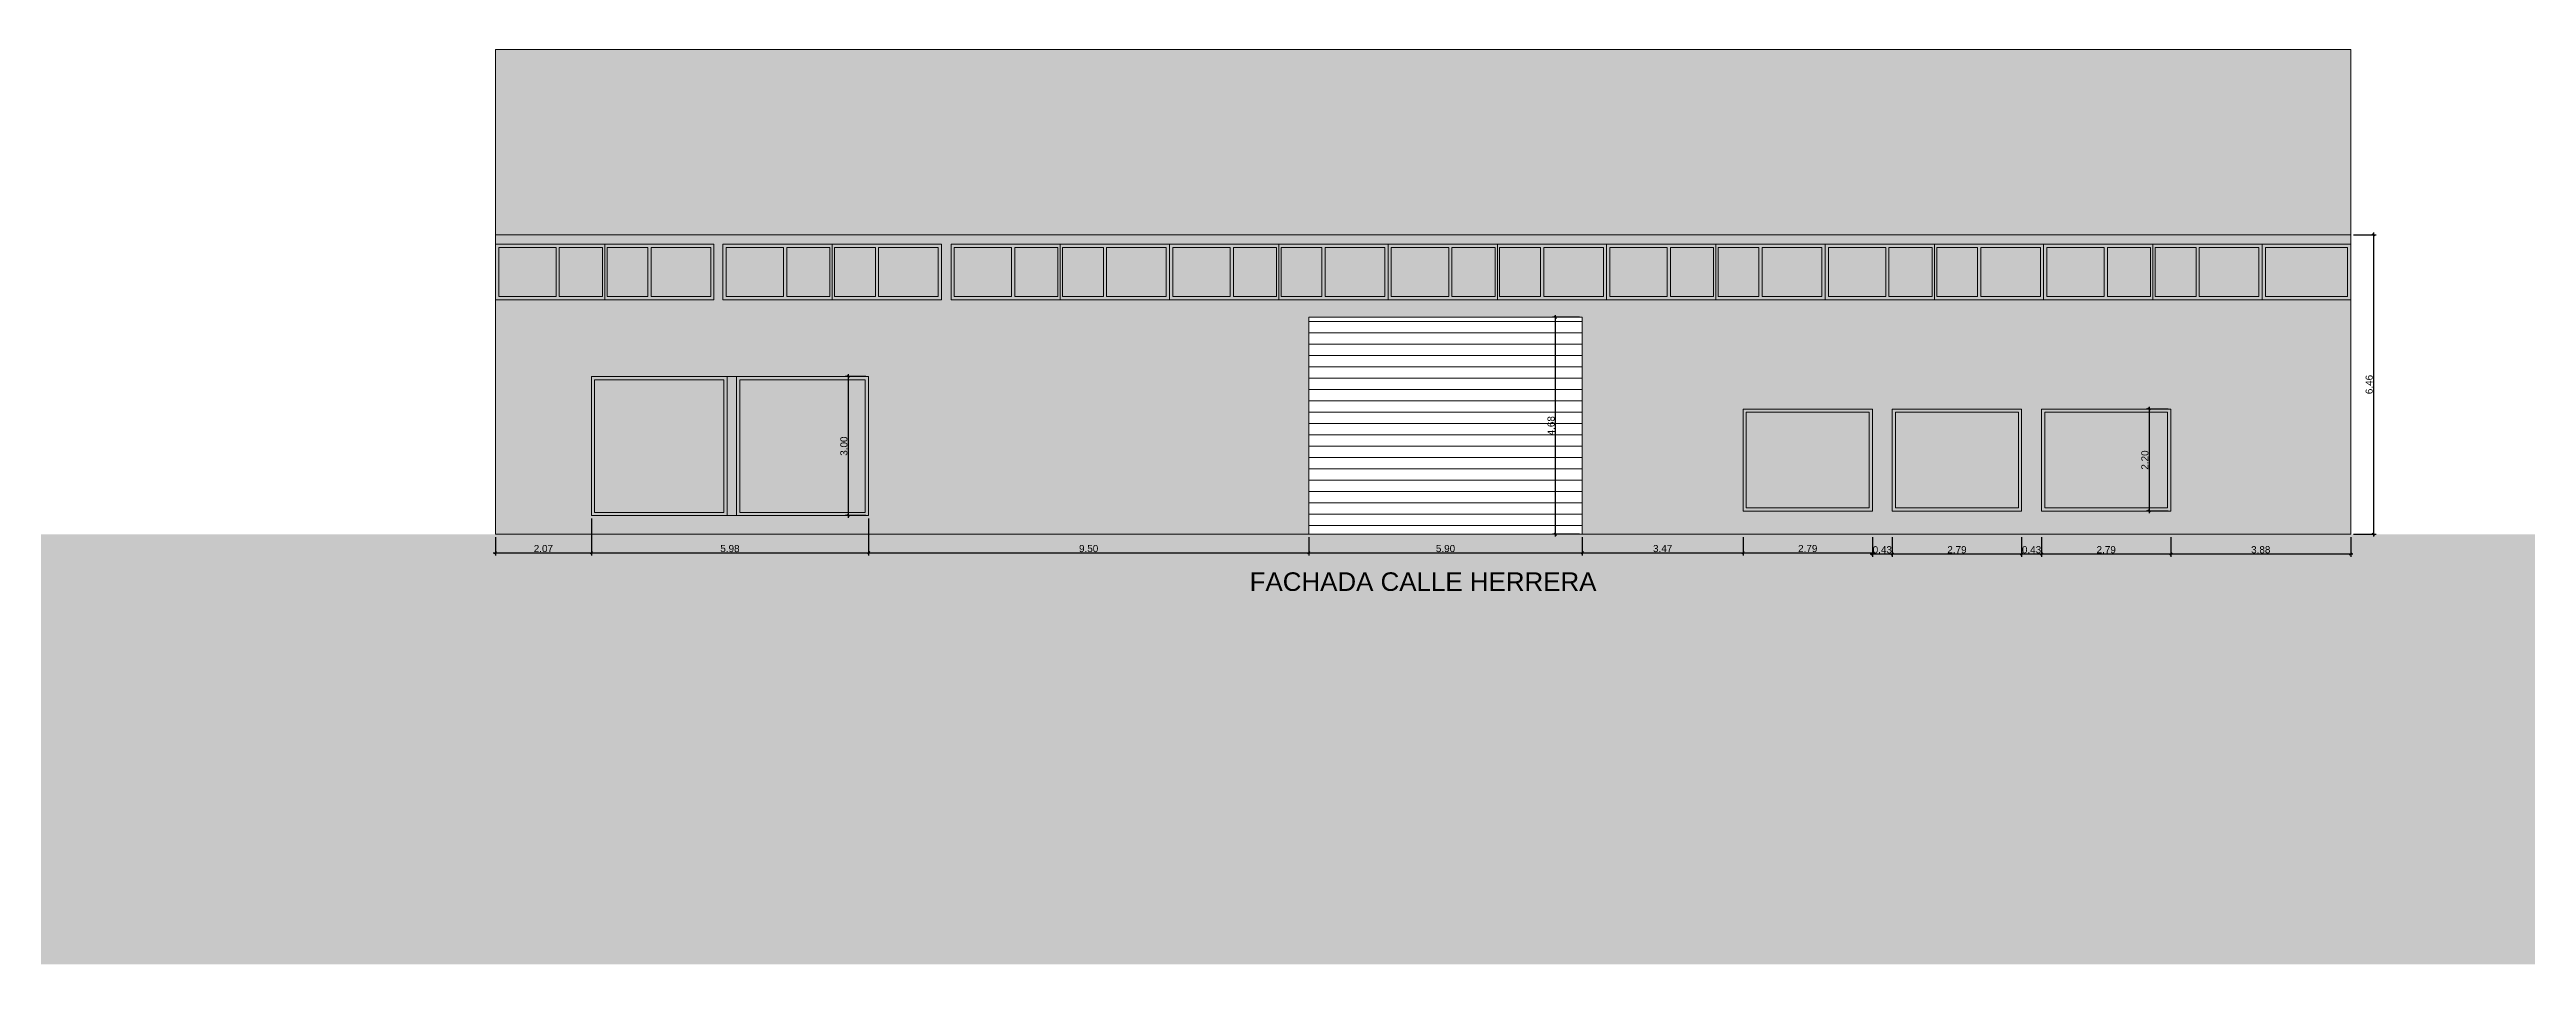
# Model space of a CAD drawing. Header units: metres. Extents: x -68 to 2267, y 0 to 1370.
# Drawn here: x 157.8 to 211.2, y 85.4 to 105.2 of the extents above; entities that cross this region are included whole.
import ezdxf

# ---------------------------------------------------------------- set-up
doc = ezdxf.new("R2010")
doc.units = ezdxf.units.M
doc.layers.add('00-Textos cotas y niveles', color=5, linetype='Continuous', lineweight=5)
doc.layers.add('11. Inst.Pluvial', color=7, linetype='Continuous')
doc.layers.add('A-Corte 1', color=7, linetype='Continuous', lineweight=15, true_color=0x000000)
doc.layers.add('A-Vista 1', color=7, linetype='Continuous', lineweight=9, true_color=0x000000)
doc.styles.add('Arial', font='arial.ttf')
doc.styles.get("Standard").update_dxf_attribs({"font": 'arial.ttf'})
doc.dimstyles.new('Diagonal_-_2_mm_Arial_azul', dxfattribs={"dimscale": 0.3048, "dimtxt": 0.153039, "dimasz": 0.492126, "dimexe": 0.061516, "dimexo": 0.061516, "dimgap": 0.012303, "dimtad": 1, "dimrnd": 0.01, "dimzin": 0, "dimdsep": 46, "dimtxsty": 'Arial', "dimblk1": 'OBLIQUE', "dimblk2": 'OBLIQUE', "dimsah": 1, "dimcen": 0.09, "dimdle": 0.061516, "dimazin": 0, "dimtfac": 1, "dimtdec": 4, "dimtix": 1, "dimtmove": 0, "dimatfit": 3, "dimfxl": 1, "dimtvp": 1, "dimtolj": 1, "dimtzin": 0, "dimarcsym": 2})

# ---------------------------------------------------------------- blocks, each defined once
blk = doc.blocks.new('_Oblique')
at = {"color": 0, "linetype": 'ByBlock', "lineweight": -2}
blk.add_line((-0.5, -0.5), (0.5, 0.5), dxfattribs=at)
blk = doc.blocks.new('*D63')
at = {"layer": '00-Textos cotas y niveles', "color": 0, "lineweight": -2, "transparency": 16777216}
for p, q in [((167.404, 94.671), (167.404, 94.27)), ((169.474, 94.671), (169.474, 94.27)), ((167.354, 94.332), (169.524, 94.332))]:
    blk.add_line(p, q, dxfattribs=at)
at = {"layer": 'Defpoints', "color": 0, "transparency": 16777216}
for p in [(167.404, 94.733), (169.474, 94.733), (169.474, 94.332)]:
    blk.add_point(p, dxfattribs=at)
at = {"layer": '00-Textos cotas y niveles', "color": 0, "lineweight": -2, "transparency": 16777216, "xscale": 0.05, "yscale": 0.05, "zscale": 0.05, "rotation": 180}
blk.add_blockref('_Oblique', (167.404, 94.332), dxfattribs=at)
at = {"layer": '00-Textos cotas y niveles', "color": 0, "lineweight": -2, "transparency": 16777216, "xscale": 0.05, "yscale": 0.05, "zscale": 0.05}
blk.add_blockref('_Oblique', (169.474, 94.332), dxfattribs=at)
at = {"layer": '00-Textos cotas y niveles', "color": 0, "transparency": 16777216, "insert": (168.439, 94.422), "char_height": 0.153, "attachment_point": 5, "style": 'Arial'}
blk.add_mtext('\\A1;2.07', dxfattribs=at)
blk = doc.blocks.new('*D64')
at = {"layer": '00-Textos cotas y niveles', "color": 0, "lineweight": -2, "transparency": 16777216}
for p, q in [((169.474, 95.071), (169.474, 94.27)), ((175.454, 95.071), (175.454, 94.27)), ((169.424, 94.332), (175.504, 94.332))]:
    blk.add_line(p, q, dxfattribs=at)
at = {"layer": 'Defpoints', "color": 0, "transparency": 16777216}
for p in [(169.474, 95.133), (175.454, 95.133), (175.454, 94.332)]:
    blk.add_point(p, dxfattribs=at)
at = {"layer": '00-Textos cotas y niveles', "color": 0, "lineweight": -2, "transparency": 16777216, "xscale": 0.05, "yscale": 0.05, "zscale": 0.05, "rotation": 180}
blk.add_blockref('_Oblique', (169.474, 94.332), dxfattribs=at)
at = {"layer": '00-Textos cotas y niveles', "color": 0, "lineweight": -2, "transparency": 16777216, "xscale": 0.05, "yscale": 0.05, "zscale": 0.05}
blk.add_blockref('_Oblique', (175.454, 94.332), dxfattribs=at)
at = {"layer": '00-Textos cotas y niveles', "color": 0, "transparency": 16777216, "insert": (172.464, 94.422), "char_height": 0.153, "attachment_point": 5, "style": 'Arial'}
blk.add_mtext('\\A1;5.98', dxfattribs=at)
blk = doc.blocks.new('*D65')
at = {"layer": '00-Textos cotas y niveles', "color": 0, "lineweight": -2, "transparency": 16777216}
for p, q in [((175.454, 94.671), (175.454, 94.27)), ((184.954, 94.671), (184.954, 94.27)), ((175.404, 94.332), (185.004, 94.332))]:
    blk.add_line(p, q, dxfattribs=at)
at = {"layer": 'Defpoints', "color": 0, "transparency": 16777216}
for p in [(175.454, 94.733), (184.954, 94.733), (184.954, 94.332)]:
    blk.add_point(p, dxfattribs=at)
at = {"layer": '00-Textos cotas y niveles', "color": 0, "lineweight": -2, "transparency": 16777216, "xscale": 0.05, "yscale": 0.05, "zscale": 0.05, "rotation": 180}
blk.add_blockref('_Oblique', (175.454, 94.332), dxfattribs=at)
at = {"layer": '00-Textos cotas y niveles', "color": 0, "lineweight": -2, "transparency": 16777216, "xscale": 0.05, "yscale": 0.05, "zscale": 0.05}
blk.add_blockref('_Oblique', (184.954, 94.332), dxfattribs=at)
at = {"layer": '00-Textos cotas y niveles', "color": 0, "transparency": 16777216, "insert": (180.204, 94.422), "char_height": 0.153, "attachment_point": 5, "style": 'Arial'}
blk.add_mtext('\\A1;9.50', dxfattribs=at)
blk = doc.blocks.new('*D66')
at = {"layer": '00-Textos cotas y niveles', "color": 0, "lineweight": -2, "transparency": 16777216}
for p, q in [((184.954, 94.671), (184.954, 94.27)), ((190.854, 94.671), (190.854, 94.27)), ((184.904, 94.332), (190.904, 94.332))]:
    blk.add_line(p, q, dxfattribs=at)
at = {"layer": 'Defpoints', "color": 0, "transparency": 16777216}
for p in [(184.954, 94.733), (190.854, 94.733), (190.854, 94.332)]:
    blk.add_point(p, dxfattribs=at)
at = {"layer": '00-Textos cotas y niveles', "color": 0, "lineweight": -2, "transparency": 16777216, "xscale": 0.05, "yscale": 0.05, "zscale": 0.05, "rotation": 180}
blk.add_blockref('_Oblique', (184.954, 94.332), dxfattribs=at)
at = {"layer": '00-Textos cotas y niveles', "color": 0, "lineweight": -2, "transparency": 16777216, "xscale": 0.05, "yscale": 0.05, "zscale": 0.05}
blk.add_blockref('_Oblique', (190.854, 94.332), dxfattribs=at)
at = {"layer": '00-Textos cotas y niveles', "color": 0, "transparency": 16777216, "insert": (187.904, 94.422), "char_height": 0.153, "attachment_point": 5, "style": 'Arial'}
blk.add_mtext('\\A1;5.90', dxfattribs=at)
blk = doc.blocks.new('*D67')
at = {"layer": '00-Textos cotas y niveles', "color": 0, "lineweight": -2, "transparency": 16777216}
for p, q in [((190.854, 94.671), (190.854, 94.27)), ((194.324, 94.671), (194.324, 94.27)), ((190.804, 94.332), (194.374, 94.332))]:
    blk.add_line(p, q, dxfattribs=at)
at = {"layer": 'Defpoints', "color": 0, "transparency": 16777216}
for p in [(190.854, 94.733), (194.324, 94.733), (194.324, 94.332)]:
    blk.add_point(p, dxfattribs=at)
at = {"layer": '00-Textos cotas y niveles', "color": 0, "lineweight": -2, "transparency": 16777216, "xscale": 0.05, "yscale": 0.05, "zscale": 0.05, "rotation": 180}
blk.add_blockref('_Oblique', (190.854, 94.332), dxfattribs=at)
at = {"layer": '00-Textos cotas y niveles', "color": 0, "lineweight": -2, "transparency": 16777216, "xscale": 0.05, "yscale": 0.05, "zscale": 0.05}
blk.add_blockref('_Oblique', (194.324, 94.332), dxfattribs=at)
at = {"layer": '00-Textos cotas y niveles', "color": 0, "transparency": 16777216, "insert": (192.589, 94.422), "char_height": 0.153, "attachment_point": 5, "style": 'Arial'}
blk.add_mtext('\\A1;3.47', dxfattribs=at)
blk = doc.blocks.new('*D68')
at = {"layer": '00-Textos cotas y niveles', "color": 0, "lineweight": -2, "transparency": 16777216}
for p, q in [((194.324, 94.671), (194.324, 94.27)), ((197.114, 94.671), (197.114, 94.27)), ((194.274, 94.332), (197.164, 94.332))]:
    blk.add_line(p, q, dxfattribs=at)
at = {"layer": 'Defpoints', "color": 0, "transparency": 16777216}
for p in [(194.324, 94.733), (197.114, 94.733), (197.114, 94.332)]:
    blk.add_point(p, dxfattribs=at)
at = {"layer": '00-Textos cotas y niveles', "color": 0, "lineweight": -2, "transparency": 16777216, "xscale": 0.05, "yscale": 0.05, "zscale": 0.05, "rotation": 180}
blk.add_blockref('_Oblique', (194.324, 94.332), dxfattribs=at)
at = {"layer": '00-Textos cotas y niveles', "color": 0, "lineweight": -2, "transparency": 16777216, "xscale": 0.05, "yscale": 0.05, "zscale": 0.05}
blk.add_blockref('_Oblique', (197.114, 94.332), dxfattribs=at)
at = {"layer": '00-Textos cotas y niveles', "color": 0, "transparency": 16777216, "insert": (195.719, 94.422), "char_height": 0.153, "attachment_point": 5, "style": 'Arial'}
blk.add_mtext('\\A1;2.79', dxfattribs=at)
blk = doc.blocks.new('*D69')
at = {"layer": '00-Textos cotas y niveles', "color": 0, "lineweight": -2, "transparency": 16777216}
for p, q in [((197.114, 94.671), (197.114, 94.245)), ((197.544, 94.671), (197.544, 94.245)), ((197.064, 94.307), (197.594, 94.307))]:
    blk.add_line(p, q, dxfattribs=at)
at = {"layer": 'Defpoints', "color": 0, "transparency": 16777216}
for p in [(197.114, 94.733), (197.544, 94.733), (197.544, 94.307)]:
    blk.add_point(p, dxfattribs=at)
at = {"layer": '00-Textos cotas y niveles', "color": 0, "lineweight": -2, "transparency": 16777216, "xscale": 0.05, "yscale": 0.05, "zscale": 0.05, "rotation": 180}
blk.add_blockref('_Oblique', (197.114, 94.307), dxfattribs=at)
at = {"layer": '00-Textos cotas y niveles', "color": 0, "lineweight": -2, "transparency": 16777216, "xscale": 0.05, "yscale": 0.05, "zscale": 0.05}
blk.add_blockref('_Oblique', (197.544, 94.307), dxfattribs=at)
at = {"layer": '00-Textos cotas y niveles', "color": 0, "transparency": 16777216, "insert": (197.329, 94.397), "char_height": 0.153, "attachment_point": 5, "style": 'Arial'}
blk.add_mtext('\\A1;0.43', dxfattribs=at)
blk = doc.blocks.new('*D70')
at = {"layer": '00-Textos cotas y niveles', "color": 0, "lineweight": -2, "transparency": 16777216}
for p, q in [((197.544, 94.671), (197.544, 94.245)), ((200.334, 94.671), (200.334, 94.245)), ((197.494, 94.307), (200.384, 94.307))]:
    blk.add_line(p, q, dxfattribs=at)
at = {"layer": 'Defpoints', "color": 0, "transparency": 16777216}
for p in [(197.544, 94.733), (200.334, 94.733), (200.334, 94.307)]:
    blk.add_point(p, dxfattribs=at)
at = {"layer": '00-Textos cotas y niveles', "color": 0, "lineweight": -2, "transparency": 16777216, "xscale": 0.05, "yscale": 0.05, "zscale": 0.05, "rotation": 180}
blk.add_blockref('_Oblique', (197.544, 94.307), dxfattribs=at)
at = {"layer": '00-Textos cotas y niveles', "color": 0, "lineweight": -2, "transparency": 16777216, "xscale": 0.05, "yscale": 0.05, "zscale": 0.05}
blk.add_blockref('_Oblique', (200.334, 94.307), dxfattribs=at)
at = {"layer": '00-Textos cotas y niveles', "color": 0, "transparency": 16777216, "insert": (198.939, 94.397), "char_height": 0.153, "attachment_point": 5, "style": 'Arial'}
blk.add_mtext('\\A1;2.79', dxfattribs=at)
blk = doc.blocks.new('*D71')
at = {"layer": '00-Textos cotas y niveles', "color": 0, "lineweight": -2, "transparency": 16777216}
for p, q in [((200.334, 94.671), (200.334, 94.245)), ((200.764, 94.671), (200.764, 94.245)), ((200.284, 94.307), (200.814, 94.307))]:
    blk.add_line(p, q, dxfattribs=at)
at = {"layer": 'Defpoints', "color": 0, "transparency": 16777216}
for p in [(200.334, 94.733), (200.764, 94.733), (200.764, 94.307)]:
    blk.add_point(p, dxfattribs=at)
at = {"layer": '00-Textos cotas y niveles', "color": 0, "lineweight": -2, "transparency": 16777216, "xscale": 0.05, "yscale": 0.05, "zscale": 0.05, "rotation": 180}
blk.add_blockref('_Oblique', (200.334, 94.307), dxfattribs=at)
at = {"layer": '00-Textos cotas y niveles', "color": 0, "lineweight": -2, "transparency": 16777216, "xscale": 0.05, "yscale": 0.05, "zscale": 0.05}
blk.add_blockref('_Oblique', (200.764, 94.307), dxfattribs=at)
at = {"layer": '00-Textos cotas y niveles', "color": 0, "transparency": 16777216, "insert": (200.549, 94.397), "char_height": 0.153, "attachment_point": 5, "style": 'Arial'}
blk.add_mtext('\\A1;0.43', dxfattribs=at)
blk = doc.blocks.new('*D72')
at = {"layer": '00-Textos cotas y niveles', "color": 0, "lineweight": -2, "transparency": 16777216}
for p, q in [((200.764, 94.671), (200.764, 94.245)), ((203.554, 94.671), (203.554, 94.245)), ((200.714, 94.307), (203.604, 94.307))]:
    blk.add_line(p, q, dxfattribs=at)
at = {"layer": 'Defpoints', "color": 0, "transparency": 16777216}
for p in [(200.764, 94.733), (203.554, 94.733), (203.554, 94.307)]:
    blk.add_point(p, dxfattribs=at)
at = {"layer": '00-Textos cotas y niveles', "color": 0, "lineweight": -2, "transparency": 16777216, "xscale": 0.05, "yscale": 0.05, "zscale": 0.05, "rotation": 180}
blk.add_blockref('_Oblique', (200.764, 94.307), dxfattribs=at)
at = {"layer": '00-Textos cotas y niveles', "color": 0, "lineweight": -2, "transparency": 16777216, "xscale": 0.05, "yscale": 0.05, "zscale": 0.05}
blk.add_blockref('_Oblique', (203.554, 94.307), dxfattribs=at)
at = {"layer": '00-Textos cotas y niveles', "color": 0, "transparency": 16777216, "insert": (202.159, 94.397), "char_height": 0.153, "attachment_point": 5, "style": 'Arial'}
blk.add_mtext('\\A1;2.79', dxfattribs=at)
blk = doc.blocks.new('*D73')
at = {"layer": '00-Textos cotas y niveles', "color": 0, "lineweight": -2, "transparency": 16777216}
for p, q in [((203.554, 94.671), (203.554, 94.245)), ((207.434, 94.671), (207.434, 94.245)), ((203.504, 94.307), (207.484, 94.307))]:
    blk.add_line(p, q, dxfattribs=at)
at = {"layer": 'Defpoints', "color": 0, "transparency": 16777216}
for p in [(203.554, 94.733), (207.434, 94.733), (207.434, 94.307)]:
    blk.add_point(p, dxfattribs=at)
at = {"layer": '00-Textos cotas y niveles', "color": 0, "lineweight": -2, "transparency": 16777216, "xscale": 0.05, "yscale": 0.05, "zscale": 0.05, "rotation": 180}
blk.add_blockref('_Oblique', (203.554, 94.307), dxfattribs=at)
at = {"layer": '00-Textos cotas y niveles', "color": 0, "lineweight": -2, "transparency": 16777216, "xscale": 0.05, "yscale": 0.05, "zscale": 0.05}
blk.add_blockref('_Oblique', (207.434, 94.307), dxfattribs=at)
at = {"layer": '00-Textos cotas y niveles', "color": 0, "transparency": 16777216, "insert": (205.494, 94.397), "char_height": 0.153, "attachment_point": 5, "style": 'Arial'}
blk.add_mtext('\\A1;3.88', dxfattribs=at)
blk = doc.blocks.new('*D74')
at = {"layer": '00-Textos cotas y niveles', "color": 0, "lineweight": -2, "transparency": 16777216}
for p, q in [((207.496, 101.193), (207.985, 101.193)), ((207.924, 101.243), (207.924, 94.683)), ((207.496, 94.733), (207.985, 94.733))]:
    blk.add_line(p, q, dxfattribs=at)
at = {"layer": 'Defpoints', "color": 0, "transparency": 16777216}
for p in [(207.434, 101.193), (207.434, 94.733), (207.924, 94.733)]:
    blk.add_point(p, dxfattribs=at)
at = {"layer": '00-Textos cotas y niveles', "color": 0, "lineweight": -2, "transparency": 16777216, "xscale": 0.05, "yscale": 0.05, "zscale": 0.05}
for p, rotation in [((207.924, 101.193), 90), ((207.924, 94.733), 270)]:
    blk.add_blockref('_Oblique', p, dxfattribs=dict(at, rotation=rotation))
at = {"layer": '00-Textos cotas y niveles', "color": 0, "transparency": 16777216, "insert": (207.833, 97.963), "char_height": 0.153, "attachment_point": 5, "rotation": 90, "style": 'Arial'}
blk.add_mtext('\\A1;6.46', dxfattribs=at)
blk = doc.blocks.new('*D75')
at = {"layer": '00-Textos cotas y niveles', "color": 0, "lineweight": -2, "transparency": 16777216}
for p, q in [((203.493, 97.433), (203.023, 97.433)), ((203.085, 97.483), (203.085, 95.183)), ((203.493, 95.233), (203.023, 95.233))]:
    blk.add_line(p, q, dxfattribs=at)
at = {"layer": 'Defpoints', "color": 0, "transparency": 16777216}
for p in [(203.554, 97.433), (203.085, 95.233), (203.554, 95.233)]:
    blk.add_point(p, dxfattribs=at)
at = {"layer": '00-Textos cotas y niveles', "color": 0, "lineweight": -2, "transparency": 16777216, "xscale": 0.05, "yscale": 0.05, "zscale": 0.05}
for p, rotation in [((203.085, 97.433), 90), ((203.085, 95.233), 270)]:
    blk.add_blockref('_Oblique', p, dxfattribs=dict(at, rotation=rotation))
at = {"layer": '00-Textos cotas y niveles', "color": 0, "transparency": 16777216, "insert": (202.994, 96.333), "char_height": 0.153, "attachment_point": 5, "rotation": 90, "style": 'Arial'}
blk.add_mtext('\\A1;2.20', dxfattribs=at)
blk = doc.blocks.new('*D76')
at = {"layer": '00-Textos cotas y niveles', "color": 0, "lineweight": -2, "transparency": 16777216}
for p, q in [((190.793, 99.413), (190.211, 99.413)), ((190.273, 99.463), (190.273, 94.683)), ((190.793, 94.733), (190.211, 94.733))]:
    blk.add_line(p, q, dxfattribs=at)
at = {"layer": 'Defpoints', "color": 0, "transparency": 16777216}
for p in [(190.854, 99.413), (190.273, 94.733), (190.854, 94.733)]:
    blk.add_point(p, dxfattribs=at)
at = {"layer": '00-Textos cotas y niveles', "color": 0, "lineweight": -2, "transparency": 16777216, "xscale": 0.05, "yscale": 0.05, "zscale": 0.05}
for p, rotation in [((190.273, 99.413), 90), ((190.273, 94.733), 270)]:
    blk.add_blockref('_Oblique', p, dxfattribs=dict(at, rotation=rotation))
at = {"layer": '00-Textos cotas y niveles', "color": 0, "transparency": 16777216, "insert": (190.182, 97.073), "char_height": 0.153, "attachment_point": 5, "rotation": 90, "style": 'Arial'}
blk.add_mtext('\\A1;4.68', dxfattribs=at)
blk = doc.blocks.new('*D77')
at = {"layer": '00-Textos cotas y niveles', "color": 0, "lineweight": -2, "transparency": 16777216}
for p, q in [((175.393, 98.133), (174.952, 98.133)), ((175.014, 98.183), (175.014, 95.083)), ((175.393, 95.133), (174.952, 95.133))]:
    blk.add_line(p, q, dxfattribs=at)
at = {"layer": 'Defpoints', "color": 0, "transparency": 16777216}
for p in [(175.454, 98.133), (175.014, 95.133), (175.454, 95.133)]:
    blk.add_point(p, dxfattribs=at)
at = {"layer": '00-Textos cotas y niveles', "color": 0, "lineweight": -2, "transparency": 16777216, "xscale": 0.05, "yscale": 0.05, "zscale": 0.05}
for p, rotation in [((175.014, 98.133), 90), ((175.014, 95.133), 270)]:
    blk.add_blockref('_Oblique', p, dxfattribs=dict(at, rotation=rotation))
at = {"layer": '00-Textos cotas y niveles', "color": 0, "transparency": 16777216, "insert": (174.923, 96.633), "char_height": 0.153, "attachment_point": 5, "rotation": 90, "style": 'Arial'}
blk.add_mtext('\\A1;3.00', dxfattribs=at)

msp = doc.modelspace()

# ---------------------------------------------------------------- hatches: boundary and pattern name
at = {"true_color": 0x92b8cf, "transparency": 33554508}
h = msp.add_hatch(color=143, dxfattribs=at)
h.dxf.hatch_style = 1
h.paths.add_polyline_path([(168.712, 100.923), (167.474, 100.923), (167.474, 99.863), (168.712, 99.863)])
h.paths.add_polyline_path([(169.712, 100.923), (168.782, 100.923), (168.782, 99.863), (169.712, 99.863)])
h.paths.add_polyline_path([(170.692, 100.923), (169.812, 100.923), (169.812, 99.863), (170.692, 99.863)])
h.paths.add_polyline_path([(172.049, 100.923), (170.762, 100.923), (170.762, 99.863), (172.049, 99.863)])
h.paths.add_polyline_path([(173.622, 100.921), (172.384, 100.921), (172.384, 99.861), (173.622, 99.861)])
h.paths.add_polyline_path([(174.622, 100.921), (173.692, 100.921), (173.692, 99.861), (174.622, 99.861)])
h.paths.add_polyline_path([(175.602, 100.921), (174.722, 100.921), (174.722, 99.861), (175.602, 99.861)])
h.paths.add_polyline_path([(176.959, 100.921), (175.672, 100.921), (175.672, 99.861), (176.959, 99.861)])
h.paths.add_polyline_path([(178.542, 100.92), (177.304, 100.92), (177.304, 99.86), (178.542, 99.86)])
h.paths.add_polyline_path([(179.542, 100.92), (178.612, 100.92), (178.612, 99.86), (179.542, 99.86)])
h.paths.add_polyline_path([(180.522, 100.92), (179.642, 100.92), (179.642, 99.86), (180.522, 99.86)])
h.paths.add_polyline_path([(181.879, 100.92), (180.592, 100.92), (180.592, 99.86), (181.879, 99.86)])
h.paths.add_polyline_path([(183.257, 100.92), (182.019, 100.92), (182.019, 99.86), (183.257, 99.86)])
h.paths.add_polyline_path([(184.257, 100.92), (183.327, 100.92), (183.327, 99.86), (184.257, 99.86)])
h.paths.add_polyline_path([(185.237, 100.92), (184.357, 100.92), (184.357, 99.86), (185.237, 99.86)])
h.paths.add_polyline_path([(186.594, 100.92), (185.307, 100.92), (185.307, 99.86), (186.594, 99.86)])
h.paths.add_polyline_path([(187.972, 100.92), (186.734, 100.92), (186.734, 99.86), (187.972, 99.86)])
h.paths.add_polyline_path([(188.972, 100.92), (188.042, 100.92), (188.042, 99.86), (188.972, 99.86)])
h.paths.add_polyline_path([(189.952, 100.92), (189.072, 100.92), (189.072, 99.86), (189.952, 99.86)])
h.paths.add_polyline_path([(191.309, 100.92), (190.022, 100.92), (190.022, 99.86), (191.309, 99.86)])
h.paths.add_polyline_path([(192.687, 100.92), (191.449, 100.92), (191.449, 99.86), (192.687, 99.86)])
h.paths.add_polyline_path([(193.687, 100.92), (192.757, 100.92), (192.757, 99.86), (193.687, 99.86)])
h.paths.add_polyline_path([(194.667, 100.92), (193.787, 100.92), (193.787, 99.86), (194.667, 99.86)])
h.paths.add_polyline_path([(196.024, 100.92), (194.737, 100.92), (194.737, 99.86), (196.024, 99.86)])
h.paths.add_polyline_path([(197.402, 100.92), (196.164, 100.92), (196.164, 99.86), (197.402, 99.86)])
h.paths.add_polyline_path([(198.402, 100.92), (197.472, 100.92), (197.472, 99.86), (198.402, 99.86)])
h.paths.add_polyline_path([(199.382, 100.92), (198.502, 100.92), (198.502, 99.86), (199.382, 99.86)])
h.paths.add_polyline_path([(200.739, 100.92), (199.452, 100.92), (199.452, 99.86), (200.739, 99.86)])
h.paths.add_polyline_path([(202.117, 100.92), (200.879, 100.92), (200.879, 99.86), (202.117, 99.86)])
h.paths.add_polyline_path([(203.117, 100.92), (202.187, 100.92), (202.187, 99.86), (203.117, 99.86)])
h.paths.add_polyline_path([(204.097, 100.92), (203.217, 100.92), (203.217, 99.86), (204.097, 99.86)])
h.paths.add_polyline_path([(205.454, 100.92), (204.167, 100.92), (204.167, 99.86), (205.454, 99.86)])
h.paths.add_polyline_path([(207.364, 100.92), (205.594, 100.92), (205.594, 99.86), (207.364, 99.86)])
h = msp.add_hatch(color=143, dxfattribs=at)
h.dxf.hatch_style = 1
h.paths.add_polyline_path([(172.334, 98.063), (169.544, 98.063), (169.544, 95.203), (172.334, 95.203)])
h.paths.add_polyline_path([(175.384, 98.063), (172.674, 98.063), (172.674, 95.203), (175.384, 95.203)])
h.paths.add_polyline_path([(197.044, 97.363), (194.394, 97.363), (194.394, 95.303), (197.044, 95.303)])
h.paths.add_polyline_path([(200.264, 97.363), (197.614, 97.363), (197.614, 95.303), (200.264, 95.303)])
h.paths.add_polyline_path([(203.484, 97.363), (200.834, 97.363), (200.834, 95.303), (203.484, 95.303)])
at = {"layer": '11. Inst.Pluvial', "true_color": 0xc7c8ca, "transparency": 33554687}
h = msp.add_hatch(color=9, dxfattribs=at)
h.dxf.hatch_style = 1
h.paths.add_polyline_path([(228.277, 94.733), (150.18, 94.733), (150.18, 85.446), (228.277, 85.446)])
at = {"layer": 'A-Vista 1', "true_color": 0xecb831}
h = msp.add_hatch(color=40, dxfattribs=at)
h.dxf.hatch_style = 1
h.paths.add_polyline_path([(207.434, 105.193), (167.404, 105.193), (167.404, 101.193), (207.434, 101.193)])
at = {"layer": 'A-Vista 1', "true_color": 0xb9b9c9}
h = msp.add_hatch(color=9, dxfattribs=at)
h.dxf.hatch_style = 1
h.paths.add_polyline_path([(184.954, 99.413), (190.854, 99.413), (190.854, 97.433), (207.434, 97.433), (207.434, 99.79), (205.524, 99.79), (200.809, 99.79), (196.094, 99.79), (191.379, 99.79), (186.664, 99.79), (181.949, 99.79), (177.234, 99.79), (177.234, 100.99), (207.434, 100.99), (207.434, 101.193), (167.404, 101.193), (167.404, 100.993), (172.119, 100.993), (172.119, 99.793), (167.404, 99.793), (167.404, 97.433), (169.474, 97.433), (169.474, 98.133), (175.454, 98.133), (175.454, 97.433), (184.954, 97.433)])
h.paths.add_polyline_path([(177.029, 99.791), (172.314, 99.791), (172.314, 100.991), (177.029, 100.991)], flags=16)
h.paths.add_polyline_path([(176.959, 99.861), (175.672, 99.861), (175.672, 100.921), (176.959, 100.921)], flags=0)
h.paths.add_polyline_path([(175.602, 99.861), (174.722, 99.861), (174.722, 100.921), (175.602, 100.921)], flags=0)
h.paths.add_polyline_path([(174.622, 99.861), (173.692, 99.861), (173.692, 100.921), (174.622, 100.921)], flags=0)
h.paths.add_polyline_path([(173.622, 99.861), (172.384, 99.861), (172.384, 100.921), (173.622, 100.921)], flags=0)
at = {"layer": 'A-Vista 1', "true_color": 0x8c8c8c}
h = msp.add_hatch(color=252, dxfattribs=at)
h.dxf.hatch_style = 1
h.paths.add_polyline_path([(169.762, 100.993), (167.404, 100.993), (167.404, 99.793), (169.762, 99.793)])
h.paths.add_polyline_path([(169.712, 100.923), (169.712, 99.863), (168.782, 99.863), (168.782, 100.923)], flags=16)
h.paths.add_polyline_path([(168.712, 100.923), (168.712, 99.863), (167.474, 99.863), (167.474, 100.923)], flags=16)
h.paths.add_polyline_path([(172.119, 100.993), (169.762, 100.993), (169.762, 99.793), (172.119, 99.793)])
h.paths.add_polyline_path([(170.692, 100.923), (170.692, 99.863), (169.812, 99.863), (169.812, 100.923)], flags=16)
h.paths.add_polyline_path([(170.762, 100.923), (172.049, 100.923), (172.049, 99.863), (170.762, 99.863)], flags=16)
h.paths.add_polyline_path([(177.029, 100.991), (174.672, 100.991), (174.672, 99.791), (177.029, 99.791)])
h.paths.add_polyline_path([(175.602, 100.921), (175.602, 99.861), (174.722, 99.861), (174.722, 100.921)], flags=16)
h.paths.add_polyline_path([(175.672, 100.921), (176.959, 100.921), (176.959, 99.861), (175.672, 99.861)], flags=16)
h.paths.add_polyline_path([(174.672, 100.991), (172.314, 100.991), (172.314, 99.791), (174.672, 99.791)])
h.paths.add_polyline_path([(174.622, 100.921), (174.622, 99.861), (173.692, 99.861), (173.692, 100.921)], flags=16)
h.paths.add_polyline_path([(173.622, 100.921), (173.622, 99.861), (172.384, 99.861), (172.384, 100.921)], flags=16)
h.paths.add_polyline_path([(191.379, 100.99), (189.022, 100.99), (189.022, 99.79), (191.379, 99.79)])
h.paths.add_polyline_path([(190.022, 99.86), (190.022, 100.92), (191.309, 100.92), (191.309, 99.86)], flags=16)
h.paths.add_polyline_path([(189.952, 99.86), (189.072, 99.86), (189.072, 100.92), (189.952, 100.92)], flags=16)
h.paths.add_polyline_path([(189.022, 100.99), (186.664, 100.99), (186.664, 99.79), (189.022, 99.79)])
h.paths.add_polyline_path([(188.042, 99.86), (188.042, 100.92), (188.972, 100.92), (188.972, 99.86)], flags=16)
h.paths.add_polyline_path([(187.972, 99.86), (186.734, 99.86), (186.734, 100.92), (187.972, 100.92)], flags=16)
h.paths.add_polyline_path([(186.664, 100.99), (184.307, 100.99), (184.307, 99.79), (186.664, 99.79)])
h.paths.add_polyline_path([(185.307, 99.86), (185.307, 100.92), (186.594, 100.92), (186.594, 99.86)], flags=16)
h.paths.add_polyline_path([(185.237, 99.86), (184.357, 99.86), (184.357, 100.92), (185.237, 100.92)], flags=16)
h.paths.add_polyline_path([(184.307, 100.99), (181.949, 100.99), (181.949, 99.79), (184.307, 99.79)])
h.paths.add_polyline_path([(183.257, 99.86), (182.019, 99.86), (182.019, 100.92), (183.257, 100.92)], flags=16)
h.paths.add_polyline_path([(183.327, 99.86), (183.327, 100.92), (184.257, 100.92), (184.257, 99.86)], flags=16)
h.paths.add_polyline_path([(181.949, 100.99), (179.592, 100.99), (179.592, 99.79), (181.949, 99.79)])
h.paths.add_polyline_path([(180.592, 99.86), (180.592, 100.92), (181.879, 100.92), (181.879, 99.86)], flags=16)
h.paths.add_polyline_path([(180.522, 99.86), (179.642, 99.86), (179.642, 100.92), (180.522, 100.92)], flags=16)
h.paths.add_polyline_path([(179.592, 100.99), (177.234, 100.99), (177.234, 99.79), (179.592, 99.79)])
h.paths.add_polyline_path([(177.304, 99.86), (177.304, 100.92), (178.542, 100.92), (178.542, 99.86)], flags=16)
h.paths.add_polyline_path([(178.612, 99.86), (178.612, 100.92), (179.542, 100.92), (179.542, 99.86)], flags=16)
h.paths.add_polyline_path([(193.737, 100.99), (191.379, 100.99), (191.379, 99.79), (193.737, 99.79)])
h.paths.add_polyline_path([(191.449, 99.86), (191.449, 100.92), (192.687, 100.92), (192.687, 99.86)], flags=16)
h.paths.add_polyline_path([(192.757, 99.86), (192.757, 100.92), (193.687, 100.92), (193.687, 99.86)], flags=16)
h.paths.add_polyline_path([(196.094, 100.99), (193.737, 100.99), (193.737, 99.79), (196.094, 99.79)])
h.paths.add_polyline_path([(196.024, 99.86), (194.737, 99.86), (194.737, 100.92), (196.024, 100.92)], flags=16)
h.paths.add_polyline_path([(194.667, 99.86), (193.787, 99.86), (193.787, 100.92), (194.667, 100.92)], flags=16)
h.paths.add_polyline_path([(198.452, 100.99), (196.094, 100.99), (196.094, 99.79), (198.452, 99.79)])
h.paths.add_polyline_path([(196.164, 99.86), (196.164, 100.92), (197.402, 100.92), (197.402, 99.86)], flags=16)
h.paths.add_polyline_path([(197.472, 99.86), (197.472, 100.92), (198.402, 100.92), (198.402, 99.86)], flags=16)
h.paths.add_polyline_path([(200.809, 100.99), (198.452, 100.99), (198.452, 99.79), (200.809, 99.79)])
h.paths.add_polyline_path([(200.739, 99.86), (199.452, 99.86), (199.452, 100.92), (200.739, 100.92)], flags=16)
h.paths.add_polyline_path([(199.382, 99.86), (198.502, 99.86), (198.502, 100.92), (199.382, 100.92)], flags=16)
h.paths.add_polyline_path([(203.167, 100.99), (200.809, 100.99), (200.809, 99.79), (203.167, 99.79)])
h.paths.add_polyline_path([(203.117, 99.86), (202.187, 99.86), (202.187, 100.92), (203.117, 100.92)], flags=16)
h.paths.add_polyline_path([(202.117, 99.86), (200.879, 99.86), (200.879, 100.92), (202.117, 100.92)], flags=16)
h.paths.add_polyline_path([(205.524, 100.99), (203.167, 100.99), (203.167, 99.79), (205.524, 99.79)])
h.paths.add_polyline_path([(203.217, 99.86), (203.217, 100.92), (204.097, 100.92), (204.097, 99.86)], flags=16)
h.paths.add_polyline_path([(204.167, 99.86), (204.167, 100.92), (205.454, 100.92), (205.454, 99.86)], flags=16)
h.paths.add_polyline_path([(207.434, 100.99), (205.524, 100.99), (205.524, 99.79), (207.434, 99.79)])
h.paths.add_polyline_path([(205.594, 99.86), (205.594, 100.92), (207.364, 100.92), (207.364, 99.86)], flags=16)
at = {"layer": 'A-Vista 1', "true_color": 0x000000}
h = msp.add_hatch(dxfattribs=at)
h.set_pattern_fill('ANSI31', color=18, scale=0.077, angle=135, style=2)
h.set_pattern_definition([(180, (-1898.81593, -1163.1448), (-3e-17, -0.244475), [])])
h.paths.add_polyline_path([(190.854, 99.413), (184.954, 99.413), (184.954, 94.733), (190.854, 94.733)])
at = {"layer": 'A-Vista 1', "true_color": 0x8c8c8c}
h = msp.add_hatch(color=252, dxfattribs=at)
h.dxf.hatch_style = 1
h.paths.add_polyline_path([(197.114, 97.433), (194.324, 97.433), (194.324, 95.233), (197.114, 95.233)])
h.paths.add_polyline_path([(197.044, 95.303), (194.394, 95.303), (194.394, 97.363), (197.044, 97.363)], flags=16)
h.paths.add_polyline_path([(200.334, 97.433), (197.544, 97.433), (197.544, 95.233), (200.334, 95.233)])
h.paths.add_polyline_path([(197.614, 97.363), (200.264, 97.363), (200.264, 95.303), (197.614, 95.303)], flags=16)
h.paths.add_polyline_path([(203.554, 97.433), (200.764, 97.433), (200.764, 95.233), (203.554, 95.233)])
h.paths.add_polyline_path([(200.834, 97.363), (203.484, 97.363), (203.484, 95.303), (200.834, 95.303)], flags=16)
h.paths.add_polyline_path([(172.404, 98.133), (169.474, 98.133), (169.474, 95.133), (172.404, 95.133)])
h.paths.add_polyline_path([(172.334, 95.203), (169.544, 95.203), (169.544, 98.063), (172.334, 98.063)], flags=16)
h.paths.add_polyline_path([(175.454, 98.133), (172.604, 98.133), (172.604, 95.133), (175.454, 95.133)])
h.paths.add_polyline_path([(172.674, 98.063), (175.384, 98.063), (175.384, 95.203), (172.674, 95.203)], flags=16)
at = {"layer": 'A-Vista 1', "true_color": 0x9797af}
h = msp.add_hatch(color=253, dxfattribs=at)
h.dxf.hatch_style = 1
h.paths.add_polyline_path([(172.604, 98.133), (172.404, 98.133), (172.404, 95.133), (172.604, 95.133)])
h = msp.add_hatch(color=253, dxfattribs=at)
h.dxf.hatch_style = 1
h.paths.add_polyline_path([(184.954, 97.433), (175.454, 97.433), (175.454, 95.133), (169.474, 95.133), (169.474, 97.433), (167.404, 97.433), (167.404, 94.733), (169.474, 94.733), (175.454, 94.733), (184.954, 94.733)])
h.paths.add_polyline_path([(194.324, 97.433), (190.854, 97.433), (190.854, 94.733), (194.324, 94.733), (197.114, 94.733), (197.544, 94.733), (200.334, 94.733), (200.764, 94.733), (203.554, 94.733), (207.434, 94.733), (207.434, 97.433), (203.554, 97.433), (203.554, 95.233), (200.764, 95.233), (200.764, 97.433), (200.334, 97.433), (200.334, 95.233), (197.544, 95.233), (197.544, 97.433), (197.114, 97.433), (197.114, 95.233), (194.324, 95.233)])

# ---------------------------------------------------------------- linework, layer by layer
at = {"layer": 'A-Corte 1'}
for p, q in [((167.404, 101.193), (167.404, 105.193)), ((167.404, 105.193), (207.434, 105.193)), ((207.434, 105.193), (207.434, 101.193)), ((167.404, 99.793), (167.404, 101.293)), ((207.434, 101.193), (167.404, 101.193)), ((167.404, 101.193), (167.404, 94.733)), ((207.434, 94.733), (207.434, 101.193)), ((172.119, 100.993), (167.404, 100.993)), ((172.119, 99.793), (172.119, 100.993)), ((172.314, 100.991), (177.029, 100.991)), ((177.029, 99.791), (177.029, 100.991)), ((177.234, 100.99), (207.434, 100.99)), ((181.949, 99.79), (181.949, 100.99)), ((186.664, 99.79), (186.664, 100.99)), ((191.379, 99.79), (191.379, 100.99)), ((196.094, 99.79), (196.094, 100.99)), ((200.809, 99.79), (200.809, 100.99)), ((205.524, 99.79), (205.524, 100.99)), ((184.954, 94.733), (184.954, 99.413)), ((184.954, 99.413), (190.854, 99.413)), ((190.854, 99.413), (190.854, 94.733)), ((175.454, 98.133), (169.474, 98.133)), ((169.474, 98.133), (169.474, 95.133)), ((169.544, 98.063), (169.544, 95.203)), ((172.334, 98.063), (169.544, 98.063)), ((172.334, 98.063), (172.334, 95.203)), ((172.404, 98.133), (172.404, 95.133)), ((172.604, 98.133), (172.604, 95.133)), ((175.384, 98.063), (172.674, 98.063)), ((172.674, 98.063), (172.674, 95.203)), ((175.384, 95.203), (175.384, 98.063)), ((175.454, 95.133), (175.454, 98.133)), ((194.324, 95.233), (194.324, 97.433)), ((194.324, 97.433), (197.114, 97.433)), ((194.394, 95.303), (194.394, 97.363)), ((194.394, 97.363), (197.044, 97.363)), ((197.044, 97.363), (197.044, 95.303)), ((197.114, 97.433), (197.114, 95.233)), ((197.544, 95.233), (197.544, 97.433)), ((197.544, 97.433), (200.334, 97.433)), ((197.614, 95.303), (197.614, 97.363)), ((197.614, 97.363), (200.264, 97.363)), ((200.264, 97.363), (200.264, 95.303)), ((200.334, 97.433), (200.334, 95.233)), ((200.764, 95.233), (200.764, 97.433)), ((200.764, 97.433), (203.554, 97.433)), ((200.834, 95.303), (200.834, 97.363)), ((200.834, 97.363), (203.484, 97.363)), ((203.484, 97.363), (203.484, 95.303)), ((203.554, 97.433), (203.554, 95.233)), ((169.474, 95.133), (175.454, 95.133)), ((169.544, 95.203), (172.334, 95.203)), ((172.674, 95.203), (175.384, 95.203)), ((194.324, 95.233), (197.114, 95.233)), ((194.394, 95.303), (197.044, 95.303)), ((197.544, 95.233), (200.334, 95.233)), ((197.614, 95.303), (200.264, 95.303)), ((200.764, 95.233), (203.554, 95.233)), ((200.834, 95.303), (203.484, 95.303)), ((167.404, 94.733), (169.474, 94.733)), ((169.474, 94.733), (175.454, 94.733)), ((175.454, 94.733), (184.954, 94.733)), ((184.954, 94.733), (190.854, 94.733)), ((190.854, 94.733), (194.324, 94.733)), ((194.324, 94.733), (197.114, 94.733)), ((197.114, 94.733), (197.544, 94.733)), ((197.544, 94.733), (200.334, 94.733)), ((200.334, 94.733), (200.764, 94.733)), ((200.764, 94.733), (203.554, 94.733)), ((203.554, 94.733), (207.434, 94.733))]:
    msp.add_line(p, q, dxfattribs=at)
at = {"layer": 'A-Vista 1'}
for p, q in [((167.404, 99.793), (167.404, 100.993)), ((167.474, 100.923), (168.712, 100.923)), ((167.474, 99.863), (167.474, 100.923)), ((168.712, 100.923), (168.712, 99.863)), ((168.782, 100.923), (169.712, 100.923)), ((168.782, 100.923), (168.782, 99.863)), ((169.712, 100.923), (169.712, 99.863)), ((169.762, 100.993), (169.762, 99.793)), ((169.812, 100.923), (170.692, 100.923)), ((169.812, 100.923), (169.812, 99.863)), ((170.692, 100.923), (170.692, 99.863)), ((170.762, 100.923), (172.049, 100.923)), ((170.762, 100.923), (170.762, 99.863)), ((172.049, 100.923), (172.049, 99.863)), ((172.314, 99.791), (172.314, 100.991)), ((172.384, 100.921), (173.622, 100.921)), ((172.384, 99.861), (172.384, 100.921)), ((173.622, 100.921), (173.622, 99.861)), ((173.692, 100.921), (174.622, 100.921)), ((173.692, 100.921), (173.692, 99.861)), ((174.622, 100.921), (174.622, 99.861)), ((174.672, 100.991), (174.672, 99.791)), ((174.722, 100.921), (175.602, 100.921)), ((174.722, 100.921), (174.722, 99.861)), ((175.602, 100.921), (175.602, 99.861)), ((175.672, 100.921), (176.959, 100.921)), ((175.672, 100.921), (175.672, 99.861)), ((176.959, 100.921), (176.959, 99.861)), ((177.234, 99.79), (177.234, 100.99)), ((177.304, 100.92), (178.542, 100.92)), ((177.304, 99.86), (177.304, 100.92)), ((178.542, 100.92), (178.542, 99.86)), ((178.612, 100.92), (179.542, 100.92)), ((178.612, 100.92), (178.612, 99.86)), ((179.542, 100.92), (179.542, 99.86)), ((179.592, 100.99), (179.592, 99.79)), ((179.642, 100.92), (180.522, 100.92)), ((179.642, 100.92), (179.642, 99.86)), ((180.522, 100.92), (180.522, 99.86)), ((180.592, 100.92), (181.879, 100.92)), ((180.592, 100.92), (180.592, 99.86)), ((181.879, 100.92), (181.879, 99.86)), ((181.949, 99.79), (181.949, 100.99)), ((182.019, 100.92), (183.257, 100.92)), ((182.019, 99.86), (182.019, 100.92)), ((183.257, 100.92), (183.257, 99.86)), ((183.327, 100.92), (184.257, 100.92)), ((183.327, 100.92), (183.327, 99.86)), ((184.257, 100.92), (184.257, 99.86)), ((184.307, 100.99), (184.307, 99.79)), ((184.357, 100.92), (185.237, 100.92)), ((184.357, 100.92), (184.357, 99.86)), ((185.237, 100.92), (185.237, 99.86)), ((185.307, 100.92), (186.594, 100.92)), ((185.307, 100.92), (185.307, 99.86)), ((186.594, 100.92), (186.594, 99.86)), ((186.664, 99.79), (186.664, 100.99)), ((186.734, 100.92), (187.972, 100.92)), ((186.734, 99.86), (186.734, 100.92)), ((187.972, 100.92), (187.972, 99.86)), ((188.042, 100.92), (188.972, 100.92)), ((188.042, 100.92), (188.042, 99.86)), ((188.972, 100.92), (188.972, 99.86)), ((189.022, 100.99), (189.022, 99.79)), ((189.072, 100.92), (189.952, 100.92)), ((189.072, 100.92), (189.072, 99.86)), ((189.952, 100.92), (189.952, 99.86)), ((190.022, 100.92), (191.309, 100.92)), ((190.022, 100.92), (190.022, 99.86)), ((191.309, 100.92), (191.309, 99.86)), ((191.379, 99.79), (191.379, 100.99)), ((191.449, 100.92), (192.687, 100.92)), ((191.449, 99.86), (191.449, 100.92)), ((192.687, 100.92), (192.687, 99.86)), ((192.757, 100.92), (193.687, 100.92)), ((192.757, 100.92), (192.757, 99.86)), ((193.687, 100.92), (193.687, 99.86)), ((193.737, 100.99), (193.737, 99.79)), ((193.787, 100.92), (194.667, 100.92)), ((193.787, 100.92), (193.787, 99.86)), ((194.667, 100.92), (194.667, 99.86)), ((194.737, 100.92), (196.024, 100.92)), ((194.737, 100.92), (194.737, 99.86)), ((196.024, 100.92), (196.024, 99.86)), ((196.094, 99.79), (196.094, 100.99)), ((196.164, 100.92), (197.402, 100.92)), ((196.164, 99.86), (196.164, 100.92)), ((197.402, 100.92), (197.402, 99.86)), ((197.472, 100.92), (198.402, 100.92)), ((197.472, 100.92), (197.472, 99.86)), ((198.402, 100.92), (198.402, 99.86)), ((198.452, 100.99), (198.452, 99.79)), ((198.502, 100.92), (199.382, 100.92)), ((198.502, 100.92), (198.502, 99.86)), ((199.382, 100.92), (199.382, 99.86)), ((199.452, 100.92), (200.739, 100.92)), ((199.452, 100.92), (199.452, 99.86)), ((200.739, 100.92), (200.739, 99.86)), ((200.809, 99.79), (200.809, 100.99)), ((200.879, 100.92), (202.117, 100.92)), ((200.879, 99.86), (200.879, 100.92)), ((202.117, 100.92), (202.117, 99.86)), ((202.187, 100.92), (203.117, 100.92)), ((202.187, 100.92), (202.187, 99.86)), ((203.117, 100.92), (203.117, 99.86)), ((203.167, 100.99), (203.167, 99.79)), ((203.217, 100.92), (204.097, 100.92)), ((203.217, 100.92), (203.217, 99.86)), ((204.097, 100.92), (204.097, 99.86)), ((204.167, 100.92), (205.454, 100.92)), ((204.167, 100.92), (204.167, 99.86)), ((205.454, 100.92), (205.454, 99.86)), ((205.524, 99.79), (205.524, 100.99)), ((205.594, 100.92), (207.364, 100.92)), ((205.594, 99.86), (205.594, 100.92)), ((207.364, 100.92), (207.364, 99.86)), ((207.434, 100.92), (207.434, 99.86)), ((172.119, 99.793), (167.404, 99.793)), ((168.712, 99.863), (167.474, 99.863)), ((169.712, 99.863), (168.782, 99.863)), ((170.692, 99.863), (169.812, 99.863)), ((172.049, 99.863), (170.762, 99.863)), ((177.029, 99.791), (172.314, 99.791)), ((173.622, 99.861), (172.384, 99.861)), ((174.622, 99.861), (173.692, 99.861)), ((175.602, 99.861), (174.722, 99.861)), ((176.959, 99.861), (175.672, 99.861)), ((181.949, 99.79), (177.234, 99.79)), ((178.542, 99.86), (177.304, 99.86)), ((179.542, 99.86), (178.612, 99.86)), ((180.522, 99.86), (179.642, 99.86)), ((181.879, 99.86), (180.592, 99.86)), ((186.664, 99.79), (181.949, 99.79)), ((183.257, 99.86), (182.019, 99.86)), ((184.257, 99.86), (183.327, 99.86)), ((185.237, 99.86), (184.357, 99.86)), ((186.594, 99.86), (185.307, 99.86)), ((191.379, 99.79), (186.664, 99.79)), ((187.972, 99.86), (186.734, 99.86)), ((188.972, 99.86), (188.042, 99.86)), ((189.952, 99.86), (189.072, 99.86)), ((191.309, 99.86), (190.022, 99.86)), ((196.094, 99.79), (191.379, 99.79)), ((192.687, 99.86), (191.449, 99.86)), ((193.687, 99.86), (192.757, 99.86)), ((194.667, 99.86), (193.787, 99.86)), ((196.024, 99.86), (194.737, 99.86)), ((200.809, 99.79), (196.094, 99.79)), ((197.402, 99.86), (196.164, 99.86)), ((198.402, 99.86), (197.472, 99.86)), ((199.382, 99.86), (198.502, 99.86)), ((200.739, 99.86), (199.452, 99.86)), ((205.524, 99.79), (200.809, 99.79)), ((202.117, 99.86), (200.879, 99.86)), ((203.117, 99.86), (202.187, 99.86)), ((204.097, 99.86), (203.217, 99.86)), ((205.454, 99.86), (204.167, 99.86)), ((207.434, 99.79), (205.524, 99.79)), ((207.364, 99.86), (205.594, 99.86))]:
    msp.add_line(p, q, dxfattribs=at)

# ---------------------------------------------------------------- texts
at = {"insert": (167.404, 93.909), "char_height": 0.4, "attachment_point": 1}
msp.add_mtext_dynamic_manual_height_columns('\\pxqc;FACHADA CALLE HERRERA', width=40.03, gutter_width=12.5, heights=[0], dxfattribs=at)

# ---------------------------------------------------------------- dimensions: what is measured, and where the dimension line sits
at = {"layer": '00-Textos cotas y niveles'}
for base, p1, p2, picture, middle in [((207.924, 94.733), (207.434, 101.193), (207.434, 94.733), '*D74', (207.833, 97.963)), ((190.273, 94.733), (190.854, 99.413), (190.854, 94.733), '*D76', (190.182, 97.073)), ((175.014, 95.133), (175.454, 98.133), (175.454, 95.133), '*D77', (174.923, 96.633)), ((203.085, 95.233), (203.554, 97.433), (203.554, 95.233), '*D75', (202.994, 96.333))]:
    dim = msp.add_linear_dim(base=base, p1=p1, p2=p2, angle=90, dimstyle='Diagonal_-_2_mm_Arial_azul', override={"dimscale": 1, "dimasz": 0.05, "dimpost": '<>', "dimdle": 0.05, "dimtdec": 2}, dxfattribs=at)
    dim.commit()
    dim.dimension.update_dxf_attribs({"geometry": picture, "text_midpoint": middle})
for base, p1, p2, picture, middle in [((175.454, 94.332), (169.474, 95.133), (175.454, 95.133), '*D64', (172.464, 94.422)), ((169.474, 94.332), (167.404, 94.733), (169.474, 94.733), '*D63', (168.439, 94.422)), ((184.954, 94.332), (175.454, 94.733), (184.954, 94.733), '*D65', (180.204, 94.422)), ((190.854, 94.332), (184.954, 94.733), (190.854, 94.733), '*D66', (187.904, 94.422)), ((194.324, 94.332), (190.854, 94.733), (194.324, 94.733), '*D67', (192.589, 94.422)), ((197.114, 94.332), (194.324, 94.733), (197.114, 94.733), '*D68', (195.719, 94.422)), ((197.544, 94.307), (197.114, 94.733), (197.544, 94.733), '*D69', (197.329, 94.397)), ((200.334, 94.307), (197.544, 94.733), (200.334, 94.733), '*D70', (198.939, 94.397)), ((200.764, 94.307), (200.334, 94.733), (200.764, 94.733), '*D71', (200.549, 94.397)), ((203.554, 94.307), (200.764, 94.733), (203.554, 94.733), '*D72', (202.159, 94.397)), ((207.434, 94.307), (203.554, 94.733), (207.434, 94.733), '*D73', (205.494, 94.397))]:
    dim = msp.add_linear_dim(base=base, p1=p1, p2=p2, dimstyle='Diagonal_-_2_mm_Arial_azul', override={"dimscale": 1, "dimasz": 0.05, "dimpost": '<>', "dimdle": 0.05, "dimtdec": 2}, dxfattribs=at)
    dim.commit()
    dim.dimension.update_dxf_attribs({"geometry": picture, "text_midpoint": middle})

doc.saveas('drawing.dxf')
